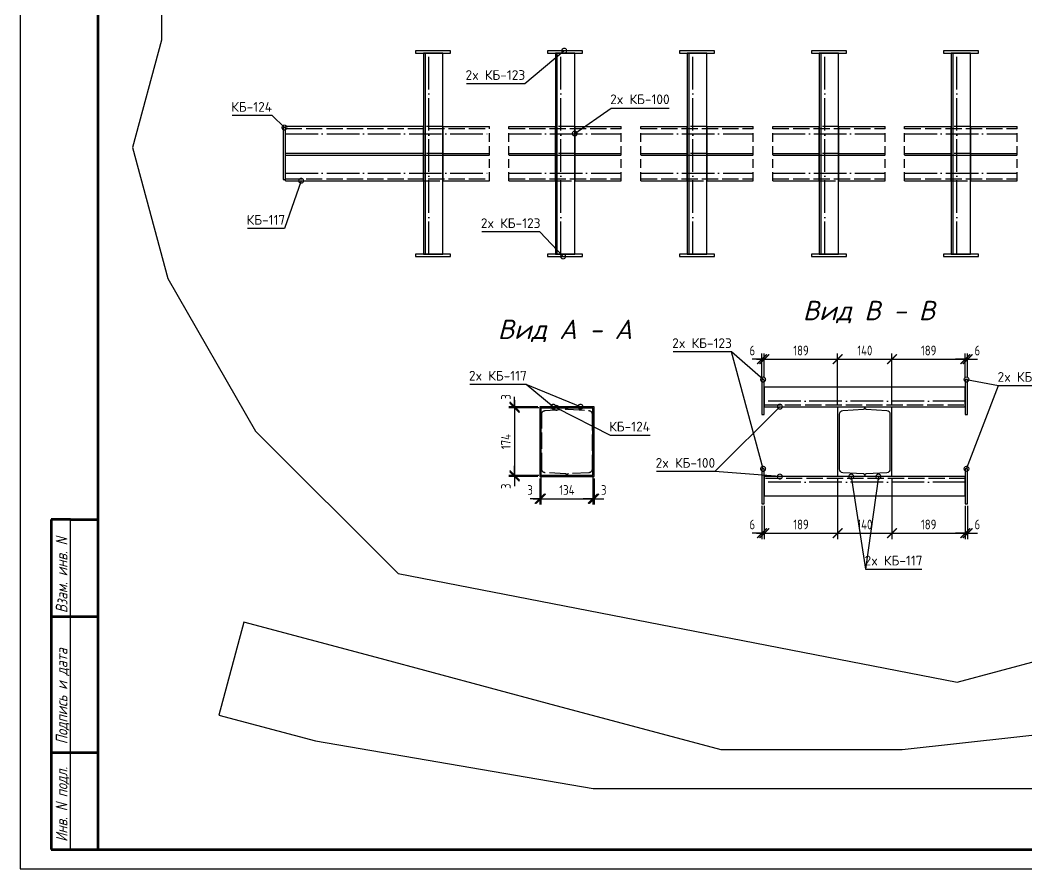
# Paper-space layout 'Layout1' of a CAD drawing. Extents: x 0 to 594, y 0 to 420.
# Drawn here: x 0 to 259.4, y 0 to 218.6 of the extents above; entities that cross this region are included whole.
import ezdxf

# ---------------------------------------------------------------- set-up
doc = ezdxf.new("R2010")
doc.units = 0
for name, pattern in [('ACAD_ISO02W100', [15, 12, -3]), ('ACAD_ISO04W100', [30, 24, -3, 0, -3]), ('DASHED2', [9.525, 6.35, -3.175])]:
    doc.linetypes.add(name, pattern=pattern)
doc.layers.get('0').update_dxf_attribs({"linetype": 'CONTINUOUS'})
doc.layers.get('DEFPOINTS').update_dxf_attribs({"linetype": 'CONTINUOUS'})
doc.layers.add('Welds', color=241, linetype='CONTINUOUS')
doc.styles.add('ISOCPEUR', font='isocpeur.ttf', dxfattribs={"height": 2.5})
doc.styles.add('isocpeurItalic', font='isocpeui.ttf', dxfattribs={"height": 5})
doc.styles.add('RUS_Standart', font='isocpeur.ttf', dxfattribs={"width": 0.8, "height": 2.5})
doc.linetypes.add('I_I', pattern='A,1e-05,[1,I.shx,S=1,R=0,X=0,Y=0],-1,[1,I.shx,S=1,R=0,X=0,Y=0]', length=1.00001)
doc.linetypes.add('I_I___I_I', pattern='A,4e-05,[1,I,S=1,R=0,X=0,Y=0],-1,[1,I,S=1,R=0,X=0,Y=0],-2,[1,I,S=1,R=0,X=0,Y=0],-1,[1,I,S=1,R=0,X=0,Y=0]', length=4.00004)
doc.dimstyles.new('DSC_DIM_STYLE1', dxfattribs={"dimtxt": 2.5, "dimasz": 2.5, "dimexe": 1.5, "dimexo": 0.5, "dimgap": 1, "dimtad": 1, "dimdec": 0, "dimlfac": 10, "dimdsep": 46, "dimtxsty": 'RUS_Standart', "dimblk": 'ARCHTICK', "dimcen": 0, "dimdle": 2, "dimclrd": 1, "dimclre": 1, "dimclrt": 7, "dimadec": 0, "dimazin": 0, "dimtfac": 1, "dimtdec": 0, "dimtmove": 1, "dimatfit": 3, "dimldrblk": 'DOTSMALL', "dimfxl": 1, "dimtolj": 1, "dimtzin": 0, "dimarcsym": 0})

# ---------------------------------------------------------------- blocks, each defined once
blk = doc.blocks.new('HYPERSTEELPAGEFRAME')
for p, q in [((0, 420), (0, 0)), ((13, 65), (13, 90)), ((13, 30), (13, 65)), ((13, 5), (13, 30)), ((0, 0), (594, 0))]:
    blk.add_line(p, q)
at = {"lineweight": 60}
for p, q in [((20, 415), (20, 5)), ((13, 90), (8, 90)), ((8, 90), (8, 5)), ((13, 90), (20, 90)), ((20, 90), (20, 5)), ((8, 65), (20, 65)), ((8, 30), (20, 30)), ((8, 5), (589, 5))]:
    blk.add_line(p, q, dxfattribs=at)
at = {"style": 'RUS_Standart', "oblique": 15, "width": 0.8}
for s, p in [('Взам. инв. N', (12.19, 65.88)), ('Подпись и дата', (12.19, 32.11)), ('Инв. N подл.', (12.19, 6.96))]:
    blk.add_text(s, height=3, rotation=90, dxfattribs=at).set_placement(p)
blk = doc.blocks.new('_ArchTick')
at = {"color": 0, "linetype": 'ByBlock', "const_width": 0.15}
blk.add_lwpolyline([(-0.5, -0.5), (0.5, 0.5)], dxfattribs=at)
blk = doc.blocks.new('*D41')
at = {"color": 1, "lineweight": -2, "transparency": 16777216}
for p, q in [((191.15, 93.56), (191.15, 84.97)), ((191.75, 93.56), (191.75, 84.97)), ((191.15, 86.47), (188.65, 86.47)), ((191.15, 86.47), (191.75, 86.47)), ((191.75, 86.47), (194.25, 86.47))]:
    blk.add_line(p, q, dxfattribs=at)
at = {"layer": 'DEFPOINTS', "color": 0, "transparency": 16777216}
for p in [(191.15, 94.06), (191.75, 94.06), (191.75, 86.47)]:
    blk.add_point(p, dxfattribs=at)
at = {"color": 1, "lineweight": -2, "transparency": 16777216, "xscale": 2.5, "yscale": 2.5, "zscale": 2.5}
blk.add_blockref('_ArchTick', (191.15, 86.47), dxfattribs=at)
at = {"color": 1, "lineweight": -2, "transparency": 16777216, "xscale": 2.5, "yscale": 2.5, "zscale": 2.5, "rotation": 180}
blk.add_blockref('_ArchTick', (191.75, 86.47), dxfattribs=at)
at = {"color": 7, "transparency": 16777216, "insert": (188.65, 88.72), "char_height": 2.5, "attachment_point": 5, "style": 'RUS_Standart'}
blk.add_mtext('\\A1;6', dxfattribs=at)
blk = doc.blocks.new('_DotSmall')
at = {"color": 0, "linetype": 'ByBlock', "const_width": 0.5}
blk.add_lwpolyline([(-0.0625, 0, 1), (0.0625, 0, 1)], format="xyb", close=True, dxfattribs=at)
blk = doc.blocks.new('*D42')
at = {"color": 1, "lineweight": -2, "transparency": 16777216}
for p, q in [((210.65, 100.56), (210.65, 84.97)), ((191.75, 93.56), (191.75, 84.97)), ((189.75, 86.47), (212.65, 86.47))]:
    blk.add_line(p, q, dxfattribs=at)
at = {"layer": 'DEFPOINTS', "color": 0, "transparency": 16777216}
for p in [(210.65, 101.06), (191.75, 94.06), (210.65, 86.47)]:
    blk.add_point(p, dxfattribs=at)
at = {"color": 1, "lineweight": -2, "transparency": 16777216, "xscale": 2.5, "yscale": 2.5, "zscale": 2.5, "rotation": 180}
blk.add_blockref('_ArchTick', (191.75, 86.47), dxfattribs=at)
at = {"color": 1, "lineweight": -2, "transparency": 16777216, "xscale": 2.5, "yscale": 2.5, "zscale": 2.5}
blk.add_blockref('_ArchTick', (210.65, 86.47), dxfattribs=at)
at = {"color": 7, "transparency": 16777216, "insert": (201.2, 88.72), "char_height": 2.5, "attachment_point": 5, "style": 'RUS_Standart'}
blk.add_mtext('\\A1;189', dxfattribs=at)
blk = doc.blocks.new('*D43')
at = {"color": 1, "lineweight": -2, "transparency": 16777216}
for p, q in [((210.65, 100.56), (210.65, 84.97)), ((224.65, 100.56), (224.65, 84.97)), ((208.65, 86.47), (226.65, 86.47))]:
    blk.add_line(p, q, dxfattribs=at)
at = {"layer": 'DEFPOINTS', "color": 0, "transparency": 16777216}
for p in [(210.65, 101.06), (224.65, 101.06), (224.65, 86.47)]:
    blk.add_point(p, dxfattribs=at)
at = {"color": 1, "lineweight": -2, "transparency": 16777216, "xscale": 2.5, "yscale": 2.5, "zscale": 2.5, "rotation": 180}
blk.add_blockref('_ArchTick', (210.65, 86.47), dxfattribs=at)
at = {"color": 1, "lineweight": -2, "transparency": 16777216, "xscale": 2.5, "yscale": 2.5, "zscale": 2.5}
blk.add_blockref('_ArchTick', (224.65, 86.47), dxfattribs=at)
at = {"color": 7, "transparency": 16777216, "insert": (217.65, 88.72), "char_height": 2.5, "attachment_point": 5, "style": 'RUS_Standart'}
blk.add_mtext('\\A1;140', dxfattribs=at)
blk = doc.blocks.new('*D44')
at = {"color": 1, "lineweight": -2, "transparency": 16777216}
for p, q in [((224.65, 100.56), (224.65, 84.97)), ((243.55, 93.56), (243.55, 84.97)), ((222.65, 86.47), (245.55, 86.47))]:
    blk.add_line(p, q, dxfattribs=at)
at = {"layer": 'DEFPOINTS', "color": 0, "transparency": 16777216}
for p in [(224.65, 101.06), (243.55, 94.06), (243.55, 86.47)]:
    blk.add_point(p, dxfattribs=at)
at = {"color": 1, "lineweight": -2, "transparency": 16777216, "xscale": 2.5, "yscale": 2.5, "zscale": 2.5, "rotation": 180}
blk.add_blockref('_ArchTick', (224.65, 86.47), dxfattribs=at)
at = {"color": 1, "lineweight": -2, "transparency": 16777216, "xscale": 2.5, "yscale": 2.5, "zscale": 2.5}
blk.add_blockref('_ArchTick', (243.55, 86.47), dxfattribs=at)
at = {"color": 7, "transparency": 16777216, "insert": (234.1, 88.72), "char_height": 2.5, "attachment_point": 5, "style": 'RUS_Standart'}
blk.add_mtext('\\A1;189', dxfattribs=at)
blk = doc.blocks.new('*D45')
at = {"color": 1, "lineweight": -2, "transparency": 16777216}
for p, q in [((243.55, 93.56), (243.55, 84.97)), ((244.15, 93.56), (244.15, 84.97)), ((243.55, 86.47), (241.05, 86.47)), ((243.55, 86.47), (244.15, 86.47)), ((244.15, 86.47), (246.65, 86.47))]:
    blk.add_line(p, q, dxfattribs=at)
at = {"layer": 'DEFPOINTS', "color": 0, "transparency": 16777216}
for p in [(243.55, 94.06), (244.15, 94.06), (244.15, 86.47)]:
    blk.add_point(p, dxfattribs=at)
at = {"color": 1, "lineweight": -2, "transparency": 16777216, "xscale": 2.5, "yscale": 2.5, "zscale": 2.5}
blk.add_blockref('_ArchTick', (243.55, 86.47), dxfattribs=at)
at = {"color": 1, "lineweight": -2, "transparency": 16777216, "xscale": 2.5, "yscale": 2.5, "zscale": 2.5, "rotation": 180}
blk.add_blockref('_ArchTick', (244.15, 86.47), dxfattribs=at)
at = {"color": 7, "transparency": 16777216, "insert": (246.65, 88.72), "char_height": 2.5, "attachment_point": 5, "style": 'RUS_Standart'}
blk.add_mtext('\\A1;6', dxfattribs=at)
blk = doc.blocks.new('*D46')
at = {"color": 1, "lineweight": -2, "transparency": 16777216}
for p, q in [((191.15, 126.56), (191.15, 132.78)), ((191.75, 126.56), (191.75, 132.78)), ((191.15, 131.28), (188.65, 131.28)), ((191.15, 131.28), (191.75, 131.28)), ((191.75, 131.28), (194.25, 131.28))]:
    blk.add_line(p, q, dxfattribs=at)
at = {"layer": 'DEFPOINTS', "color": 0, "transparency": 16777216}
for p in [(191.75, 131.28), (191.15, 126.06), (191.75, 126.06)]:
    blk.add_point(p, dxfattribs=at)
at = {"color": 1, "lineweight": -2, "transparency": 16777216, "xscale": 2.5, "yscale": 2.5, "zscale": 2.5}
blk.add_blockref('_ArchTick', (191.15, 131.28), dxfattribs=at)
at = {"color": 1, "lineweight": -2, "transparency": 16777216, "xscale": 2.5, "yscale": 2.5, "zscale": 2.5, "rotation": 180}
blk.add_blockref('_ArchTick', (191.75, 131.28), dxfattribs=at)
at = {"color": 7, "transparency": 16777216, "insert": (188.65, 133.53), "char_height": 2.5, "attachment_point": 5, "style": 'RUS_Standart'}
blk.add_mtext('\\A1;6', dxfattribs=at)
blk = doc.blocks.new('*D47')
at = {"color": 1, "lineweight": -2, "transparency": 16777216}
for p, q in [((191.75, 126.56), (191.75, 132.78)), ((210.65, 119.56), (210.65, 132.78)), ((189.75, 131.28), (212.65, 131.28))]:
    blk.add_line(p, q, dxfattribs=at)
at = {"layer": 'DEFPOINTS', "color": 0, "transparency": 16777216}
for p in [(210.65, 131.28), (191.75, 126.06), (210.65, 119.06)]:
    blk.add_point(p, dxfattribs=at)
at = {"color": 1, "lineweight": -2, "transparency": 16777216, "xscale": 2.5, "yscale": 2.5, "zscale": 2.5, "rotation": 180}
blk.add_blockref('_ArchTick', (191.75, 131.28), dxfattribs=at)
at = {"color": 1, "lineweight": -2, "transparency": 16777216, "xscale": 2.5, "yscale": 2.5, "zscale": 2.5}
blk.add_blockref('_ArchTick', (210.65, 131.28), dxfattribs=at)
at = {"color": 7, "transparency": 16777216, "insert": (201.2, 133.53), "char_height": 2.5, "attachment_point": 5, "style": 'RUS_Standart'}
blk.add_mtext('\\A1;189', dxfattribs=at)
blk = doc.blocks.new('*D48')
at = {"color": 1, "lineweight": -2, "transparency": 16777216}
for p, q in [((210.65, 119.56), (210.65, 132.78)), ((224.65, 119.56), (224.65, 132.78)), ((208.65, 131.28), (226.65, 131.28))]:
    blk.add_line(p, q, dxfattribs=at)
at = {"layer": 'DEFPOINTS', "color": 0, "transparency": 16777216}
for p in [(224.65, 131.28), (210.65, 119.06), (224.65, 119.06)]:
    blk.add_point(p, dxfattribs=at)
at = {"color": 1, "lineweight": -2, "transparency": 16777216, "xscale": 2.5, "yscale": 2.5, "zscale": 2.5, "rotation": 180}
blk.add_blockref('_ArchTick', (210.65, 131.28), dxfattribs=at)
at = {"color": 1, "lineweight": -2, "transparency": 16777216, "xscale": 2.5, "yscale": 2.5, "zscale": 2.5}
blk.add_blockref('_ArchTick', (224.65, 131.28), dxfattribs=at)
at = {"color": 7, "transparency": 16777216, "insert": (217.65, 133.53), "char_height": 2.5, "attachment_point": 5, "style": 'RUS_Standart'}
blk.add_mtext('\\A1;140', dxfattribs=at)
blk = doc.blocks.new('*D49')
at = {"color": 1, "lineweight": -2, "transparency": 16777216}
for p, q in [((224.65, 119.56), (224.65, 132.78)), ((243.55, 126.56), (243.55, 132.78)), ((222.65, 131.28), (245.55, 131.28))]:
    blk.add_line(p, q, dxfattribs=at)
at = {"layer": 'DEFPOINTS', "color": 0, "transparency": 16777216}
for p in [(243.55, 131.28), (243.55, 126.06), (224.65, 119.06)]:
    blk.add_point(p, dxfattribs=at)
at = {"color": 1, "lineweight": -2, "transparency": 16777216, "xscale": 2.5, "yscale": 2.5, "zscale": 2.5, "rotation": 180}
blk.add_blockref('_ArchTick', (224.65, 131.28), dxfattribs=at)
at = {"color": 1, "lineweight": -2, "transparency": 16777216, "xscale": 2.5, "yscale": 2.5, "zscale": 2.5}
blk.add_blockref('_ArchTick', (243.55, 131.28), dxfattribs=at)
at = {"color": 7, "transparency": 16777216, "insert": (234.1, 133.53), "char_height": 2.5, "attachment_point": 5, "style": 'RUS_Standart'}
blk.add_mtext('\\A1;189', dxfattribs=at)
blk = doc.blocks.new('*D50')
at = {"color": 1, "lineweight": -2, "transparency": 16777216}
for p, q in [((243.55, 126.56), (243.55, 132.78)), ((244.15, 126.56), (244.15, 132.78)), ((243.55, 131.28), (241.05, 131.28)), ((243.55, 131.28), (244.15, 131.28)), ((244.15, 131.28), (246.65, 131.28))]:
    blk.add_line(p, q, dxfattribs=at)
at = {"layer": 'DEFPOINTS', "color": 0, "transparency": 16777216}
for p in [(244.15, 131.28), (243.55, 126.06), (244.15, 126.06)]:
    blk.add_point(p, dxfattribs=at)
at = {"color": 1, "lineweight": -2, "transparency": 16777216, "xscale": 2.5, "yscale": 2.5, "zscale": 2.5}
blk.add_blockref('_ArchTick', (243.55, 131.28), dxfattribs=at)
at = {"color": 1, "lineweight": -2, "transparency": 16777216, "xscale": 2.5, "yscale": 2.5, "zscale": 2.5, "rotation": 180}
blk.add_blockref('_ArchTick', (244.15, 131.28), dxfattribs=at)
at = {"color": 7, "transparency": 16777216, "insert": (246.65, 133.53), "char_height": 2.5, "attachment_point": 5, "style": 'RUS_Standart'}
blk.add_mtext('\\A1;6', dxfattribs=at)
blk = doc.blocks.new('*D57')
at = {"color": 1, "lineweight": -2, "transparency": 16777216}
for p, q in [((127.42, 119.06), (127.42, 121.56)), ((133.39, 119.06), (125.92, 119.06)), ((133.69, 118.76), (125.92, 118.76)), ((127.42, 119.06), (127.42, 118.76)), ((127.42, 118.76), (127.42, 116.26))]:
    blk.add_line(p, q, dxfattribs=at)
at = {"layer": 'DEFPOINTS', "color": 0, "transparency": 16777216}
for p in [(127.42, 118.76), (133.89, 119.06, -195300.59), (134.19, 118.76, -195330.59)]:
    blk.add_point(p, dxfattribs=at)
at = {"color": 1, "lineweight": -2, "transparency": 16777216, "xscale": 2.5, "yscale": 2.5, "zscale": 2.5}
for p, rotation in [((127.42, 119.06), 270), ((127.42, 118.76), 90)]:
    blk.add_blockref('_ArchTick', p, dxfattribs=dict(at, rotation=rotation))
at = {"color": 7, "transparency": 16777216, "insert": (125.17, 121.56), "char_height": 2.5, "attachment_point": 5, "rotation": 90, "style": 'RUS_Standart'}
blk.add_mtext('\\A1;3', dxfattribs=at)
blk = doc.blocks.new('*D58')
at = {"color": 1, "lineweight": -2, "transparency": 16777216}
for p, q in [((127.42, 120.76), (127.42, 99.36)), ((133.69, 118.76), (125.92, 118.76)), ((133.69, 101.36), (125.92, 101.36))]:
    blk.add_line(p, q, dxfattribs=at)
at = {"layer": 'DEFPOINTS', "color": 0, "transparency": 16777216}
for p in [(134.19, 118.76, -195330.59), (127.42, 101.36), (134.19, 101.36, -195330.59)]:
    blk.add_point(p, dxfattribs=at)
at = {"color": 1, "lineweight": -2, "transparency": 16777216, "xscale": 2.5, "yscale": 2.5, "zscale": 2.5}
for p, rotation in [((127.42, 118.76), 90), ((127.42, 101.36), 270)]:
    blk.add_blockref('_ArchTick', p, dxfattribs=dict(at, rotation=rotation))
at = {"color": 7, "transparency": 16777216, "insert": (125.17, 110.06), "char_height": 2.5, "attachment_point": 5, "rotation": 90, "style": 'RUS_Standart'}
blk.add_mtext('\\A1;174', dxfattribs=at)
blk = doc.blocks.new('*D59')
at = {"color": 1, "lineweight": -2, "transparency": 16777216}
for p, q in [((127.42, 101.36), (127.42, 103.86)), ((133.69, 101.36), (125.92, 101.36)), ((127.42, 101.36), (127.42, 101.06)), ((133.39, 101.06), (125.92, 101.06)), ((127.42, 101.06), (127.42, 98.56))]:
    blk.add_line(p, q, dxfattribs=at)
at = {"layer": 'DEFPOINTS', "color": 0, "transparency": 16777216}
for p in [(134.19, 101.36, -195330.59), (127.42, 101.06), (133.89, 101.06, -195300.59)]:
    blk.add_point(p, dxfattribs=at)
at = {"color": 1, "lineweight": -2, "transparency": 16777216, "xscale": 2.5, "yscale": 2.5, "zscale": 2.5}
for p, rotation in [((127.42, 101.36), 270), ((127.42, 101.06), 90)]:
    blk.add_blockref('_ArchTick', p, dxfattribs=dict(at, rotation=rotation))
at = {"color": 7, "transparency": 16777216, "insert": (125.17, 98.56), "char_height": 2.5, "attachment_point": 5, "rotation": 90, "style": 'RUS_Standart'}
blk.add_mtext('\\A1;3', dxfattribs=at)
blk = doc.blocks.new('*D60')
at = {"color": 1, "lineweight": -2, "transparency": 16777216}
for p, q in [((133.89, 100.56), (133.89, 93.85)), ((134.19, 100.86), (134.19, 93.85)), ((133.89, 95.35), (131.39, 95.35)), ((133.89, 95.35), (134.19, 95.35)), ((134.19, 95.35), (136.69, 95.35))]:
    blk.add_line(p, q, dxfattribs=at)
at = {"layer": 'DEFPOINTS', "color": 0, "transparency": 16777216}
for p in [(134.19, 101.36, -195330.59), (133.89, 101.06, -195300.59), (134.19, 95.35)]:
    blk.add_point(p, dxfattribs=at)
at = {"color": 1, "lineweight": -2, "transparency": 16777216, "xscale": 2.5, "yscale": 2.5, "zscale": 2.5}
blk.add_blockref('_ArchTick', (133.89, 95.35), dxfattribs=at)
at = {"color": 1, "lineweight": -2, "transparency": 16777216, "xscale": 2.5, "yscale": 2.5, "zscale": 2.5, "rotation": 180}
blk.add_blockref('_ArchTick', (134.19, 95.35), dxfattribs=at)
at = {"color": 7, "transparency": 16777216, "insert": (131.39, 97.6), "char_height": 2.5, "attachment_point": 5, "style": 'RUS_Standart'}
blk.add_mtext('\\A1;3', dxfattribs=at)
blk = doc.blocks.new('*D61')
at = {"color": 1, "lineweight": -2, "transparency": 16777216}
for p, q in [((134.19, 100.86), (134.19, 93.85)), ((147.59, 100.86), (147.59, 93.85)), ((132.19, 95.35), (149.59, 95.35))]:
    blk.add_line(p, q, dxfattribs=at)
at = {"layer": 'DEFPOINTS', "color": 0, "transparency": 16777216}
for p in [(134.19, 101.36, -195330.59), (147.59, 101.36, -195330.59), (147.59, 95.35)]:
    blk.add_point(p, dxfattribs=at)
at = {"color": 1, "lineweight": -2, "transparency": 16777216, "xscale": 2.5, "yscale": 2.5, "zscale": 2.5, "rotation": 180}
blk.add_blockref('_ArchTick', (134.19, 95.35), dxfattribs=at)
at = {"color": 1, "lineweight": -2, "transparency": 16777216, "xscale": 2.5, "yscale": 2.5, "zscale": 2.5}
blk.add_blockref('_ArchTick', (147.59, 95.35), dxfattribs=at)
at = {"color": 7, "transparency": 16777216, "insert": (140.89, 97.6), "char_height": 2.5, "attachment_point": 5, "style": 'RUS_Standart'}
blk.add_mtext('\\A1;134', dxfattribs=at)
blk = doc.blocks.new('*D62')
at = {"color": 1, "lineweight": -2, "transparency": 16777216}
for p, q in [((147.59, 100.86), (147.59, 93.85)), ((147.89, 100.56), (147.89, 93.85)), ((147.59, 95.35), (145.09, 95.35)), ((147.59, 95.35), (147.89, 95.35)), ((147.89, 95.35), (150.39, 95.35))]:
    blk.add_line(p, q, dxfattribs=at)
at = {"layer": 'DEFPOINTS', "color": 0, "transparency": 16777216}
for p in [(147.59, 101.36, -195330.59), (147.89, 101.06, -195300.59), (147.89, 95.35)]:
    blk.add_point(p, dxfattribs=at)
at = {"color": 1, "lineweight": -2, "transparency": 16777216, "xscale": 2.5, "yscale": 2.5, "zscale": 2.5}
blk.add_blockref('_ArchTick', (147.59, 95.35), dxfattribs=at)
at = {"color": 1, "lineweight": -2, "transparency": 16777216, "xscale": 2.5, "yscale": 2.5, "zscale": 2.5, "rotation": 180}
blk.add_blockref('_ArchTick', (147.89, 95.35), dxfattribs=at)
at = {"color": 7, "transparency": 16777216, "insert": (150.39, 97.6), "char_height": 2.5, "attachment_point": 5, "style": 'RUS_Standart'}
blk.add_mtext('\\A1;3', dxfattribs=at)

psp = doc.layouts.get("Layout1")

# ---------------------------------------------------------------- linework, layer by layer
at = {"color": 4, "linetype": 'Continuous', "ltscale": 0.35}
for p, q in [((110.91, 210.77), (101.91, 210.77)), ((101.91, 210.77), (101.91, 210.17)), ((101.91, 210.17), (110.91, 210.17)), ((103.91, 210.17), (103.91, 158.37)), ((104.41, 158.37), (104.41, 210.17)), ((108.91, 158.37), (108.91, 210.17)), ((110.91, 210.17), (110.91, 210.77)), ((144.91, 210.77), (135.91, 210.77)), ((135.91, 210.77), (135.91, 210.17)), ((135.91, 210.17), (144.91, 210.17)), ((137.91, 210.17), (137.91, 158.37)), ((138.41, 158.37), (138.41, 210.17)), ((142.91, 158.37), (142.91, 210.17)), ((144.91, 210.17), (144.91, 210.77)), ((178.91, 210.77), (169.91, 210.77)), ((169.91, 210.77), (169.91, 210.17)), ((169.91, 210.17), (178.91, 210.17)), ((171.91, 210.17), (171.91, 158.37)), ((172.41, 158.37), (172.41, 210.17)), ((176.91, 158.37), (176.91, 210.17)), ((178.91, 210.17), (178.91, 210.77)), ((212.91, 210.77), (203.91, 210.77)), ((203.91, 210.77), (203.91, 210.17)), ((203.91, 210.17), (212.91, 210.17)), ((205.91, 210.17), (205.91, 158.37)), ((206.41, 158.37), (206.41, 210.17)), ((210.91, 158.37), (210.91, 210.17)), ((212.91, 210.17), (212.91, 210.77)), ((246.91, 210.77), (237.91, 210.77)), ((237.91, 210.77), (237.91, 210.17)), ((237.91, 210.17), (246.91, 210.17)), ((239.91, 210.17), (239.91, 158.37)), ((240.41, 158.37), (240.41, 210.17)), ((244.91, 158.37), (244.91, 210.17)), ((246.91, 210.17), (246.91, 210.77)), ((68.41, 190.97), (67.81, 190.97)), ((67.81, 190.97), (67.81, 177.57)), ((103.91, 191.27), (68.41, 191.27)), ((68.41, 184.27), (68.41, 191.27)), ((108.91, 191.27), (120.91, 191.27)), ((125.91, 191.27), (137.91, 191.27)), ((142.91, 191.27), (154.91, 191.27)), ((159.91, 191.27), (171.91, 191.27)), ((176.91, 191.27), (188.91, 191.27)), ((193.91, 191.27), (205.91, 191.27)), ((210.91, 191.27), (222.91, 191.27)), ((227.91, 191.27), (239.91, 191.27)), ((244.91, 191.27), (256.91, 191.27)), ((103.91, 184.27), (68.41, 184.27)), ((68.41, 177.27), (68.41, 184.27)), ((108.91, 184.27), (120.91, 184.27)), ((125.91, 184.27), (137.91, 184.27)), ((142.91, 184.27), (154.91, 184.27)), ((159.91, 184.27), (171.91, 184.27)), ((176.91, 184.27), (188.91, 184.27)), ((193.91, 184.27), (205.91, 184.27)), ((210.91, 184.27), (222.91, 184.27)), ((227.91, 184.27), (239.91, 184.27)), ((244.91, 184.27), (256.91, 184.27)), ((67.81, 177.57), (68.41, 177.57)), ((68.41, 177.27), (103.91, 177.27)), ((108.91, 177.27), (120.91, 177.27)), ((125.91, 177.27), (137.91, 177.27)), ((142.91, 177.27), (154.91, 177.27)), ((159.91, 177.27), (171.91, 177.27)), ((176.91, 177.27), (188.91, 177.27)), ((193.91, 177.27), (205.91, 177.27)), ((210.91, 177.27), (222.91, 177.27)), ((227.91, 177.27), (239.91, 177.27)), ((244.91, 177.27), (256.91, 177.27)), ((110.91, 158.37), (101.91, 158.37)), ((101.91, 158.37), (101.91, 157.77)), ((110.91, 157.77), (110.91, 158.37)), ((144.91, 158.37), (135.91, 158.37)), ((135.91, 158.37), (135.91, 157.77)), ((144.91, 157.77), (144.91, 158.37)), ((178.91, 158.37), (169.91, 158.37)), ((169.91, 158.37), (169.91, 157.77)), ((178.91, 157.77), (178.91, 158.37)), ((212.91, 158.37), (203.91, 158.37)), ((203.91, 158.37), (203.91, 157.77)), ((212.91, 157.77), (212.91, 158.37)), ((246.91, 158.37), (237.91, 158.37)), ((237.91, 158.37), (237.91, 157.77)), ((246.91, 157.77), (246.91, 158.37)), ((101.91, 157.77), (110.91, 157.77)), ((135.91, 157.77), (144.91, 157.77)), ((169.91, 157.77), (178.91, 157.77)), ((203.91, 157.77), (212.91, 157.77)), ((237.91, 157.77), (246.91, 157.77)), ((191.75, 126.06), (191.15, 126.06)), ((191.15, 126.06), (191.15, 117.06)), ((191.75, 117.06), (191.75, 126.06)), ((244.15, 126.06), (243.55, 126.06)), ((243.55, 126.06), (243.55, 117.06)), ((244.15, 117.06), (244.15, 126.06)), ((243.55, 124.06), (191.75, 124.06)), ((140.89, 119.06), (133.89, 119.06)), ((133.89, 119.06), (133.89, 101.06)), ((147.59, 118.76), (134.19, 118.76)), ((134.19, 118.76), (134.19, 101.36)), ((147.89, 119.06), (140.89, 119.06)), ((140.89, 118.76), (140.89, 119.06)), ((147.59, 101.36), (147.59, 118.76)), ((147.89, 101.06), (147.89, 119.06)), ((191.15, 117.06), (191.75, 117.06)), ((191.75, 119.06), (210.65, 119.06)), ((210.65, 119.06), (217.65, 119.06)), ((210.65, 119.06), (210.65, 101.06)), ((211.16, 102.95), (211.16, 117.16)), ((212.01, 118.06), (217.32, 118.38)), ((217.65, 119.06), (224.65, 119.06)), ((217.65, 119.06), (217.65, 118.73)), ((217.98, 118.38), (223.29, 118.06)), ((224.14, 117.16), (224.14, 102.95)), ((224.65, 119.06), (243.55, 119.06)), ((224.65, 101.06), (224.65, 119.06)), ((243.55, 117.06), (244.15, 117.06)), ((134.19, 101.36), (147.59, 101.36)), ((140.89, 101.06), (140.89, 101.36)), ((191.75, 103.06), (191.15, 103.06)), ((191.15, 103.06), (191.15, 94.06)), ((191.75, 94.06), (191.75, 103.06)), ((217.32, 101.74), (212.01, 102.05)), ((217.65, 101.39), (217.65, 101.06)), ((223.29, 102.05), (217.98, 101.74)), ((244.15, 103.06), (243.55, 103.06)), ((243.55, 103.06), (243.55, 94.06)), ((244.15, 94.06), (244.15, 103.06)), ((133.89, 101.06), (140.89, 101.06)), ((140.89, 101.06), (147.89, 101.06)), ((210.65, 101.06), (191.75, 101.06)), ((217.65, 101.06), (210.65, 101.06)), ((224.65, 101.06), (217.65, 101.06)), ((243.55, 101.06), (224.65, 101.06)), ((191.75, 96.06), (243.55, 96.06)), ((191.15, 94.06), (191.75, 94.06)), ((243.55, 94.06), (244.15, 94.06))]:
    psp.add_line(p, q, dxfattribs=at)
at = {"color": 2, "linetype": 'ACAD_ISO04W100', "ltscale": 0.35}
for p, q in [((105.33, 158.37), (105.33, 210.17)), ((105.33, 158.37), (105.33, 210.17)), ((139.33, 158.37), (139.33, 210.17)), ((139.33, 158.37), (139.33, 210.17)), ((173.33, 158.37), (173.33, 210.17)), ((173.33, 158.37), (173.33, 210.17)), ((207.33, 158.37), (207.33, 210.17)), ((207.33, 158.37), (207.33, 210.17)), ((241.33, 158.37), (241.33, 210.17)), ((241.33, 158.37), (241.33, 210.17)), ((68.41, 189.33), (120.91, 189.33)), ((125.91, 189.33), (154.91, 189.33)), ((159.91, 189.33), (188.91, 189.33)), ((193.91, 189.33), (222.91, 189.33)), ((227.91, 189.33), (256.91, 189.33)), ((68.41, 179.21), (120.91, 179.21)), ((125.91, 179.21), (154.91, 179.21)), ((159.91, 179.21), (188.91, 179.21)), ((193.91, 179.21), (222.91, 179.21)), ((227.91, 179.21), (256.91, 179.21)), ((243.55, 120.48), (191.75, 120.48)), ((243.55, 99.64), (191.75, 99.64))]:
    psp.add_line(p, q, dxfattribs=at)
at = {"color": 6, "linetype": 'ACAD_ISO02W100', "ltscale": 0.35}
for p, q in [((68.41, 190.76), (120.91, 190.76)), ((108.91, 191.27), (103.91, 191.27)), ((125.91, 190.76), (154.91, 190.76)), ((142.91, 191.27), (137.91, 191.27)), ((159.91, 190.76), (188.91, 190.76)), ((176.91, 191.27), (171.91, 191.27)), ((193.91, 190.76), (222.91, 190.76)), ((210.91, 191.27), (205.91, 191.27)), ((227.91, 190.76), (256.91, 190.76)), ((244.91, 191.27), (239.91, 191.27)), ((108.91, 184.27), (103.91, 184.27)), ((142.91, 184.27), (137.91, 184.27)), ((176.91, 184.27), (171.91, 184.27)), ((210.91, 184.27), (205.91, 184.27)), ((244.91, 184.27), (239.91, 184.27)), ((68.41, 177.78), (120.91, 177.78)), ((103.91, 177.27), (108.91, 177.27)), ((125.91, 177.78), (154.91, 177.78)), ((137.91, 177.27), (142.91, 177.27)), ((159.91, 177.78), (188.91, 177.78)), ((171.91, 177.27), (176.91, 177.27)), ((193.91, 177.78), (222.91, 177.78)), ((205.91, 177.27), (210.91, 177.27)), ((227.91, 177.78), (256.91, 177.78)), ((239.91, 177.27), (244.91, 177.27)), ((191.75, 119.56), (243.55, 119.56)), ((134.4, 102.95), (134.4, 117.16)), ((135.24, 118.06), (140.56, 118.38)), ((140.89, 118.73), (140.89, 118.76)), ((141.22, 118.38), (146.53, 118.06)), ((147.38, 117.16), (147.38, 102.95)), ((140.56, 101.74), (135.24, 102.05)), ((140.89, 101.36), (140.89, 101.39)), ((146.53, 102.05), (141.22, 101.74)), ((243.55, 100.56), (191.75, 100.56))]:
    psp.add_line(p, q, dxfattribs=at)
at = {"color": 1, "linetype": 'DASHED2', "ltscale": 0.35}
for p, q in [((120.91, 177.27), (120.91, 191.27)), ((125.91, 177.27), (125.91, 191.27)), ((154.91, 177.27), (154.91, 191.27)), ((159.91, 177.27), (159.91, 191.27)), ((188.91, 177.27), (188.91, 191.27)), ((193.91, 177.27), (193.91, 191.27)), ((222.91, 177.27), (222.91, 191.27)), ((227.91, 177.27), (227.91, 191.27)), ((256.91, 177.27), (256.91, 191.27))]:
    psp.add_line(p, q, dxfattribs=at)
at = {"color": 1}
for p, q in [((191.45, 103.06), (183.26, 133.18)), ((144.39, 119.06), (130.39, 124.79)), ((243.85, 103.06), (252.1, 124.48)), ((195.75, 101.06), (179, 102.33)), ((221.15, 101.06), (217.84, 77.17))]:
    psp.add_line(p, q, dxfattribs=at)
for points in [[(259.86, 296.71), (312.14, 335.06), (253.37, 368.99), (185.82, 368.99), (137.27, 368.99), (92.98, 357.13), (68.99, 350.7), (36.39, 318.1), (36.39, 273.33), (36.39, 243.17), (36.39, 213.48), (28.98, 185.8), (38.02, 152.06), (60.69, 112.78), (97.4, 76.08), (241.44, 48.07), (285.1, 59.77), (373.94, 83.58), (404.94, 114.58)], [(405.52, 83.84), (375.93, 66.75), (346.48, 37.31), (287.16, 37.31), (227.3, 30.64), (180.63, 30.64), (135.93, 42.61), (91.83, 54.43), (57.67, 63.59), (51.24, 39.62), (76.14, 32.95), (147.64, 20.74), (192.42, 20.74), (226.35, 20.74), (271.13, 20.74), (307.53, 10.99), (344.19, 10.99), (374.57, 28.52), (386.84, 49.78), (403.55, 66.49)]]:
    psp.add_lwpolyline(points)
for points in [[(140.2, 210.77), (130.01, 202.25), (115.01, 202.25)], [(142.91, 189.42), (152.27, 196), (167.27, 196)], [(68.11, 190.97), (64.91, 194.04), (54.66, 194.04)], [(72.41, 177.27), (68.12, 164.94), (58.62, 164.94)], [(139.91, 157.77), (133.95, 164.08), (118.95, 164.08)], [(191.45, 126.06), (183.26, 133.18), (168.26, 133.18)], [(137.39, 119.06), (130.39, 124.79), (115.89, 124.79)], [(243.85, 126.06), (252.1, 124.48), (267.1, 124.48)], [(138.19, 118.76), (152.05, 111.68), (162.3, 111.68)], [(195.75, 119.06), (179, 102.33), (164, 102.33)], [(214.15, 101.06), (217.84, 77.17), (232.34, 77.17)]]:
    psp.add_lwpolyline(points, dxfattribs=at)
at = {"color": 0, "linetype": 'ByBlock', "const_width": 1.25}
for points in [[(140.08, 210.67, 1), (140.32, 210.87, 1)], [(67.99, 191.07, 1), (68.22, 190.86, 1)], [(143.03, 189.51, 1), (142.78, 189.33, 1)], [(72.36, 177.12, 1), (72.46, 177.41, 1)], [(139.8, 157.88, 1), (140.01, 157.65, 1)], [(191.33, 126.16, 1), (191.57, 125.95, 1)], [(244, 126.03, 1), (243.7, 126.08, 1)], [(137.27, 119.15, 1), (137.51, 118.96, 1)], [(138.33, 118.68, 1), (138.05, 118.83, 1)], [(144.24, 119.11, 1), (144.53, 119, 1)], [(195.64, 118.95, 1), (195.86, 119.17, 1)], [(191.41, 103.21, 1), (191.49, 102.9, 1)], [(243.91, 103.2, 1), (243.79, 102.91, 1)], [(195.6, 101.07, 1), (195.91, 101.04, 1)], [(214.17, 100.9, 1), (214.13, 101.21, 1)], [(221.13, 100.9, 1), (221.17, 101.21, 1)]]:
    psp.add_lwpolyline(points, format="xyb", close=True, dxfattribs=at)
at = {"color": 6, "linetype": 'ACAD_ISO02W100', "ltscale": 0.35, "extrusion": (-1.94026e-11, 3.44002e-12, -1)}
psp.add_arc((-135.3, 117.16, 0), 0.9, 0, 86.57, dxfattribs=at)
at = {"color": 6, "linetype": 'ACAD_ISO02W100', "ltscale": 0.35}
for centre, start, end in [((140.54, 118.73), 273.43, 0), ((141.24, 118.73), 180, 266.57), ((140.54, 101.39), 0, 86.57), ((141.24, 101.39), 93.43, 180)]:
    psp.add_arc(centre, 0.35, start, end, dxfattribs=at)
at = {"color": 6, "linetype": 'ACAD_ISO02W100', "ltscale": 0.35, "extrusion": (1.47135e-12, 5.97155e-12, -1)}
psp.add_arc((-146.48, 117.16), 0.9, 93.43, 180, dxfattribs=at)
at = {"color": 4, "linetype": 'Continuous', "ltscale": 0.35, "extrusion": (2.58701e-11, -5.56527e-12, -1)}
psp.add_arc((-212.06, 117.16, 0), 0.9, 0, 86.57, dxfattribs=at)
at = {"color": 4, "linetype": 'Continuous', "ltscale": 0.35}
for centre, start, end in [((217.3, 118.73), 273.43, 0), ((218, 118.73), 180, 266.57), ((217.3, 101.39), 0, 86.57), ((218, 101.39), 93.43, 180)]:
    psp.add_arc(centre, 0.35, start, end, dxfattribs=at)
at = {"color": 4, "linetype": 'Continuous', "ltscale": 0.35, "extrusion": (-2.94271e-12, -1.32013e-11, -1)}
psp.add_arc((-223.24, 117.16, 0), 0.9, 93.43, 180, dxfattribs=at)
at = {"color": 6, "linetype": 'ACAD_ISO02W100', "ltscale": 0.35, "extrusion": (-1.94026e-11, -4.2788e-12, -1)}
psp.add_arc((-135.3, 102.95, 0), 0.9, 273.43, 0, dxfattribs=at)
at = {"color": 6, "linetype": 'ACAD_ISO02W100', "ltscale": 0.35, "extrusion": (1.47135e-12, -6.81033e-12, -1)}
psp.add_arc((-146.48, 102.95), 0.9, 180, 266.57, dxfattribs=at)
at = {"color": 4, "linetype": 'Continuous', "ltscale": 0.35, "extrusion": (6.46752e-12, 8.67078e-13, -1)}
psp.add_arc((-212.06, 102.95, 0), 0.9, 273.43, 0, dxfattribs=at)
at = {"color": 4, "linetype": 'Continuous', "ltscale": 0.35, "extrusion": (1.47135e-12, -6.81033e-12, -1)}
psp.add_arc((-223.24, 102.95), 0.9, 180, 266.57, dxfattribs=at)
at = {"layer": 'Welds', "linetype": 'I_I', "ltscale": 0.8}
for points in [[(108.91, 210.17), (103.91, 210.17)], [(142.91, 210.17), (137.91, 210.17)], [(176.91, 210.17), (171.91, 210.17)], [(210.91, 210.17), (205.91, 210.17)], [(244.91, 210.17), (239.91, 210.17)], [(68.41, 177.57), (68.41, 190.97)], [(103.91, 177.27), (103.91, 191.27)], [(108.91, 191.27), (108.91, 177.27)], [(137.91, 177.27), (137.91, 191.27)], [(142.91, 191.27), (142.91, 177.27)], [(171.91, 177.27), (171.91, 191.27)], [(176.91, 191.27), (176.91, 177.27)], [(205.91, 177.27), (205.91, 191.27)], [(210.91, 191.27), (210.91, 177.27)], [(239.91, 177.27), (239.91, 191.27)], [(244.91, 191.27), (244.91, 177.27)], [(68.41, 183.87), (103.91, 183.87)], [(108.91, 183.87), (120.91, 183.87)], [(125.91, 183.87), (137.91, 183.87)], [(142.91, 183.87), (154.91, 183.87)], [(159.91, 183.87), (171.91, 183.87)], [(176.91, 183.87), (188.91, 183.87)], [(193.91, 183.87), (205.91, 183.87)], [(210.91, 183.87), (222.91, 183.87)], [(227.91, 183.87), (239.91, 183.87)], [(244.91, 183.87), (256.91, 183.87)], [(103.91, 158.37), (108.91, 158.37)], [(137.91, 158.37), (142.91, 158.37)], [(171.91, 158.37), (176.91, 158.37)], [(205.91, 158.37), (210.91, 158.37)], [(239.91, 158.37), (244.91, 158.37)], [(191.75, 124.06), (191.75, 119.06)], [(243.55, 119.06), (243.55, 124.06)], [(210.65, 119.06), (224.65, 119.06)], [(191.75, 101.06), (191.75, 96.06)], [(224.65, 101.06), (210.65, 101.06)], [(243.55, 96.06), (243.55, 101.06)]]:
    psp.add_lwpolyline(points, dxfattribs=at)
at = {"layer": 'Welds', "linetype": 'I_I___I_I', "ltscale": 0.8}
for points in [[(103.91, 183.87), (108.91, 183.87)], [(137.91, 183.87), (142.91, 183.87)], [(171.91, 183.87), (176.91, 183.87)], [(205.91, 183.87), (210.91, 183.87)], [(239.91, 183.87), (244.91, 183.87)]]:
    psp.add_lwpolyline(points, dxfattribs=at)
at = {"layer": 'Welds', "linetype": 'I_I', "ltscale": 0.8, "elevation": 201160.82}
psp.add_lwpolyline([(134.19, 118.76), (147.59, 118.76), (147.59, 101.36), (134.19, 101.36)], close=True, dxfattribs=at)

# ---------------------------------------------------------------- block references
psp.add_blockref('HYPERSTEELPAGEFRAME', (0, 0))

# ---------------------------------------------------------------- texts
at = {"color": 1, "style": 'ISOCPEUR'}
for s, p in [('2x КБ-123', (114.76, 203.25)), ('КБ-124', (54.41, 195.04)), ('2x КБ-100', (152.02, 197)), ('КБ-117', (58.37, 165.94)), ('2x КБ-123', (118.7, 165.08)), ('2x КБ-123', (168.01, 134.18)), ('2x КБ-117', (115.64, 125.79)), ('2x КБ-123', (251.85, 125.48)), ('КБ-124', (151.8, 112.68)), ('2x КБ-100', (163.75, 103.33)), ('2x КБ-117', (217.59, 78.17))]:
    psp.add_text(s, height=2.5, dxfattribs=at).set_placement(p)
at = {"color": 7, "style": 'isocpeurItalic'}
for s, p in [('Вид B - B', (201.67, 141.33)), ('Вид A - A', (123.07, 136.49))]:
    psp.add_text(s, height=5, dxfattribs=at).set_placement(p)

# ---------------------------------------------------------------- dimensions: what is measured, and where the dimension line sits
for base, p1, p2, picture, middle in [((191.75, 131.28), (191.15, 126.06), (191.75, 126.06), '*D46', (188.65, 131.28)), ((244.15, 131.28), (243.55, 126.06), (244.15, 126.06), '*D50', (246.65, 131.28)), ((134.19, 95.35, 295911.01), (133.89, 101.06, 100610.41), (134.19, 101.36, 100580.41), '*D60', (131.39, 95.35, 295911.01)), ((147.89, 95.35, 295911.01), (147.59, 101.36, 100580.41), (147.89, 101.06, 100610.41), '*D62', (150.39, 95.35, 295911.01)), ((191.75, 86.47), (191.15, 94.06), (191.75, 94.06), '*D41', (188.65, 86.47)), ((244.15, 86.47), (243.55, 94.06), (244.15, 94.06), '*D45', (246.65, 86.47))]:
    dim = psp.add_linear_dim(base=base, p1=p1, p2=p2, dimstyle='DSC_DIM_STYLE1')
    dim.commit()
    dim.dimension.update_dxf_attribs({"geometry": picture, "text_midpoint": middle, "dimtype": 160})
for base, p1, p2, picture, middle in [((210.65, 131.28), (191.75, 126.06), (210.65, 119.06), '*D47', (201.2, 133.53)), ((224.65, 131.28), (210.65, 119.06), (224.65, 119.06), '*D48', (217.65, 133.53)), ((243.55, 131.28), (224.65, 119.06), (243.55, 126.06), '*D49', (234.1, 133.53)), ((147.59, 95.35, 295911.01), (134.19, 101.36, 100580.41), (147.59, 101.36, 100580.41), '*D61', (140.89, 97.6, 295911.01)), ((210.65, 86.47), (191.75, 94.06), (210.65, 101.06), '*D42', (201.2, 88.72)), ((224.65, 86.47), (210.65, 101.06), (224.65, 101.06), '*D43', (217.65, 88.72)), ((243.55, 86.47), (224.65, 101.06), (243.55, 94.06), '*D44', (234.1, 88.72))]:
    dim = psp.add_linear_dim(base=base, p1=p1, p2=p2, dimstyle='DSC_DIM_STYLE1')
    dim.commit()
    dim.dimension.update_dxf_attribs({"geometry": picture, "text_midpoint": middle})
for base, p1, p2, picture, middle in [((127.42, 118.76, 295911.01), (133.89, 119.06, 100610.41), (134.19, 118.76, 100580.41), '*D57', (127.42, 121.56, 295911.01)), ((127.42, 101.06, 295911.01), (134.19, 101.36, 100580.41), (133.89, 101.06, 100610.41), '*D59', (127.42, 98.56, 295911.01))]:
    dim = psp.add_linear_dim(base=base, p1=p1, p2=p2, angle=90, dimstyle='DSC_DIM_STYLE1')
    dim.commit()
    dim.dimension.update_dxf_attribs({"geometry": picture, "text_midpoint": middle, "dimtype": 160})
dim = psp.add_linear_dim(base=(127.42, 101.36, 295911.01), p1=(134.19, 118.76, 100580.41), p2=(134.19, 101.36, 100580.41), angle=90, dimstyle='DSC_DIM_STYLE1')
dim.commit()
dim.dimension.update_dxf_attribs({"geometry": '*D58', "text_midpoint": (125.17, 110.06, 295911.01)})

doc.saveas('drawing.dxf')
